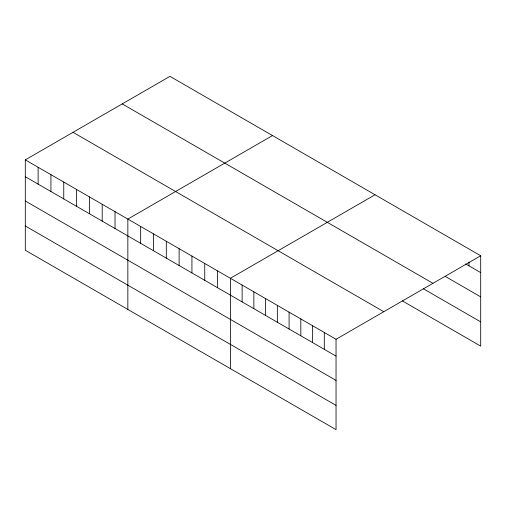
<?xml version="1.0" encoding="UTF-8"?>
<svg xmlns="http://www.w3.org/2000/svg" width="506" height="506" viewBox="0 0 506 506"><rect width="100%" height="100%" fill="white"/><g stroke="black" fill="none" stroke-linecap="round" stroke-linejoin="round"><path stroke-width="0.76" d="M25.3 159.871L336.041 339.279L336.041 429.645L25.3 250.242L25.3 159.871L169.959 76.355L480.7 255.758L480.7 346.129L402.441 300.943M272.506 135.557L127.847 219.079L127.847 309.444M375.047 194.759L230.388 278.281L230.388 368.646M336.041 339.279L480.7 255.758M465.697 263.955L480.7 272.614M445.482 276.542L480.7 296.87M122.224 103.913L432.965 283.322M423.307 288.73L480.7 321.867M73.035 132.313L383.776 311.715M25.3 176.727L336.041 356.129M25.3 200.983L336.041 380.392M25.3 225.98L336.041 405.388M468.961 262.007L468.961 265.833M324.302 332.499L324.302 349.355M312.563 325.725L312.563 342.575M300.823 318.944L300.823 335.801M289.084 312.17L289.084 329.02M277.345 305.39L277.345 322.246M265.606 298.61L265.606 315.466M253.867 291.835L253.867 308.685M242.127 285.055L242.127 301.911M217.574 270.881L217.574 287.731M204.753 263.481L204.753 280.33M191.932 256.08L191.932 272.93M179.118 248.68L179.118 265.53M166.297 241.28L166.297 258.13M153.482 233.88L153.482 250.729M140.662 226.479L140.662 243.329M115.026 211.679L115.026 228.529M102.206 204.279L102.206 221.128M89.391 196.878L89.391 213.728M76.57 189.478L76.57 206.328M63.756 182.071L63.756 198.928M50.935 174.671L50.935 191.527M38.121 167.271L38.121 184.127"/></g></svg>
